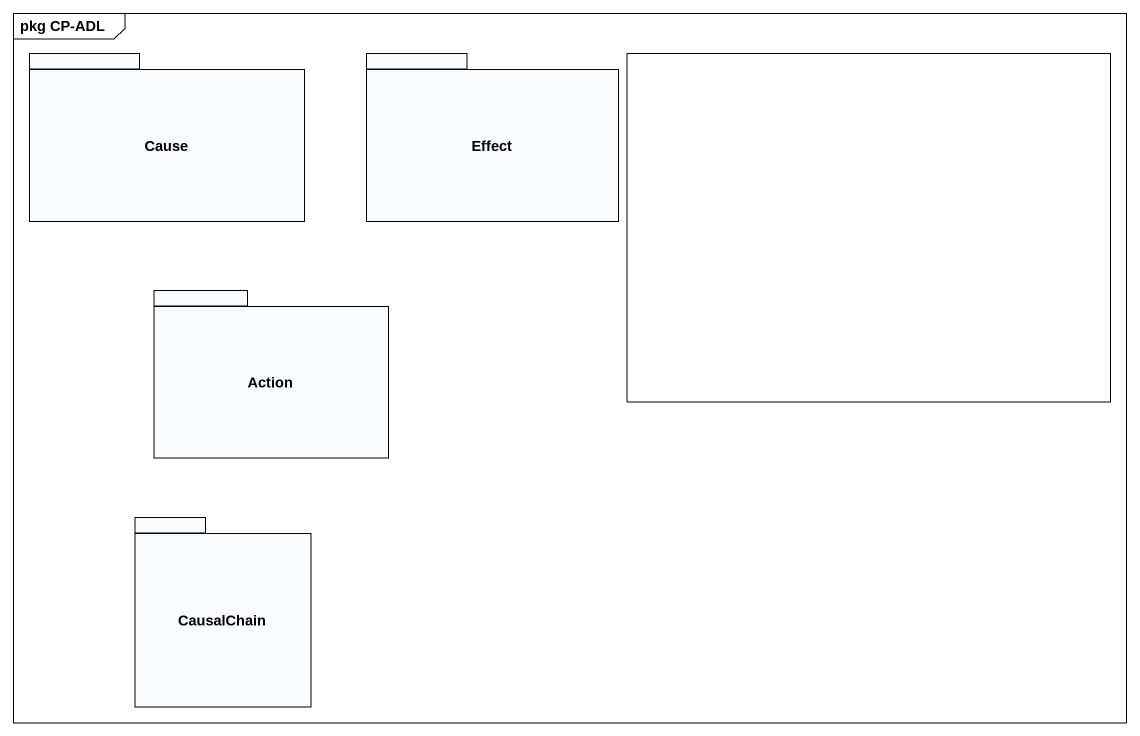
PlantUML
@startuml
mainframe pkg CP-ADL
package Cause {
}
package Effect {
}
rectangle " " as rectangle1
package "Action" as Action_ {
}
package CausalChain {
}
@enduml
